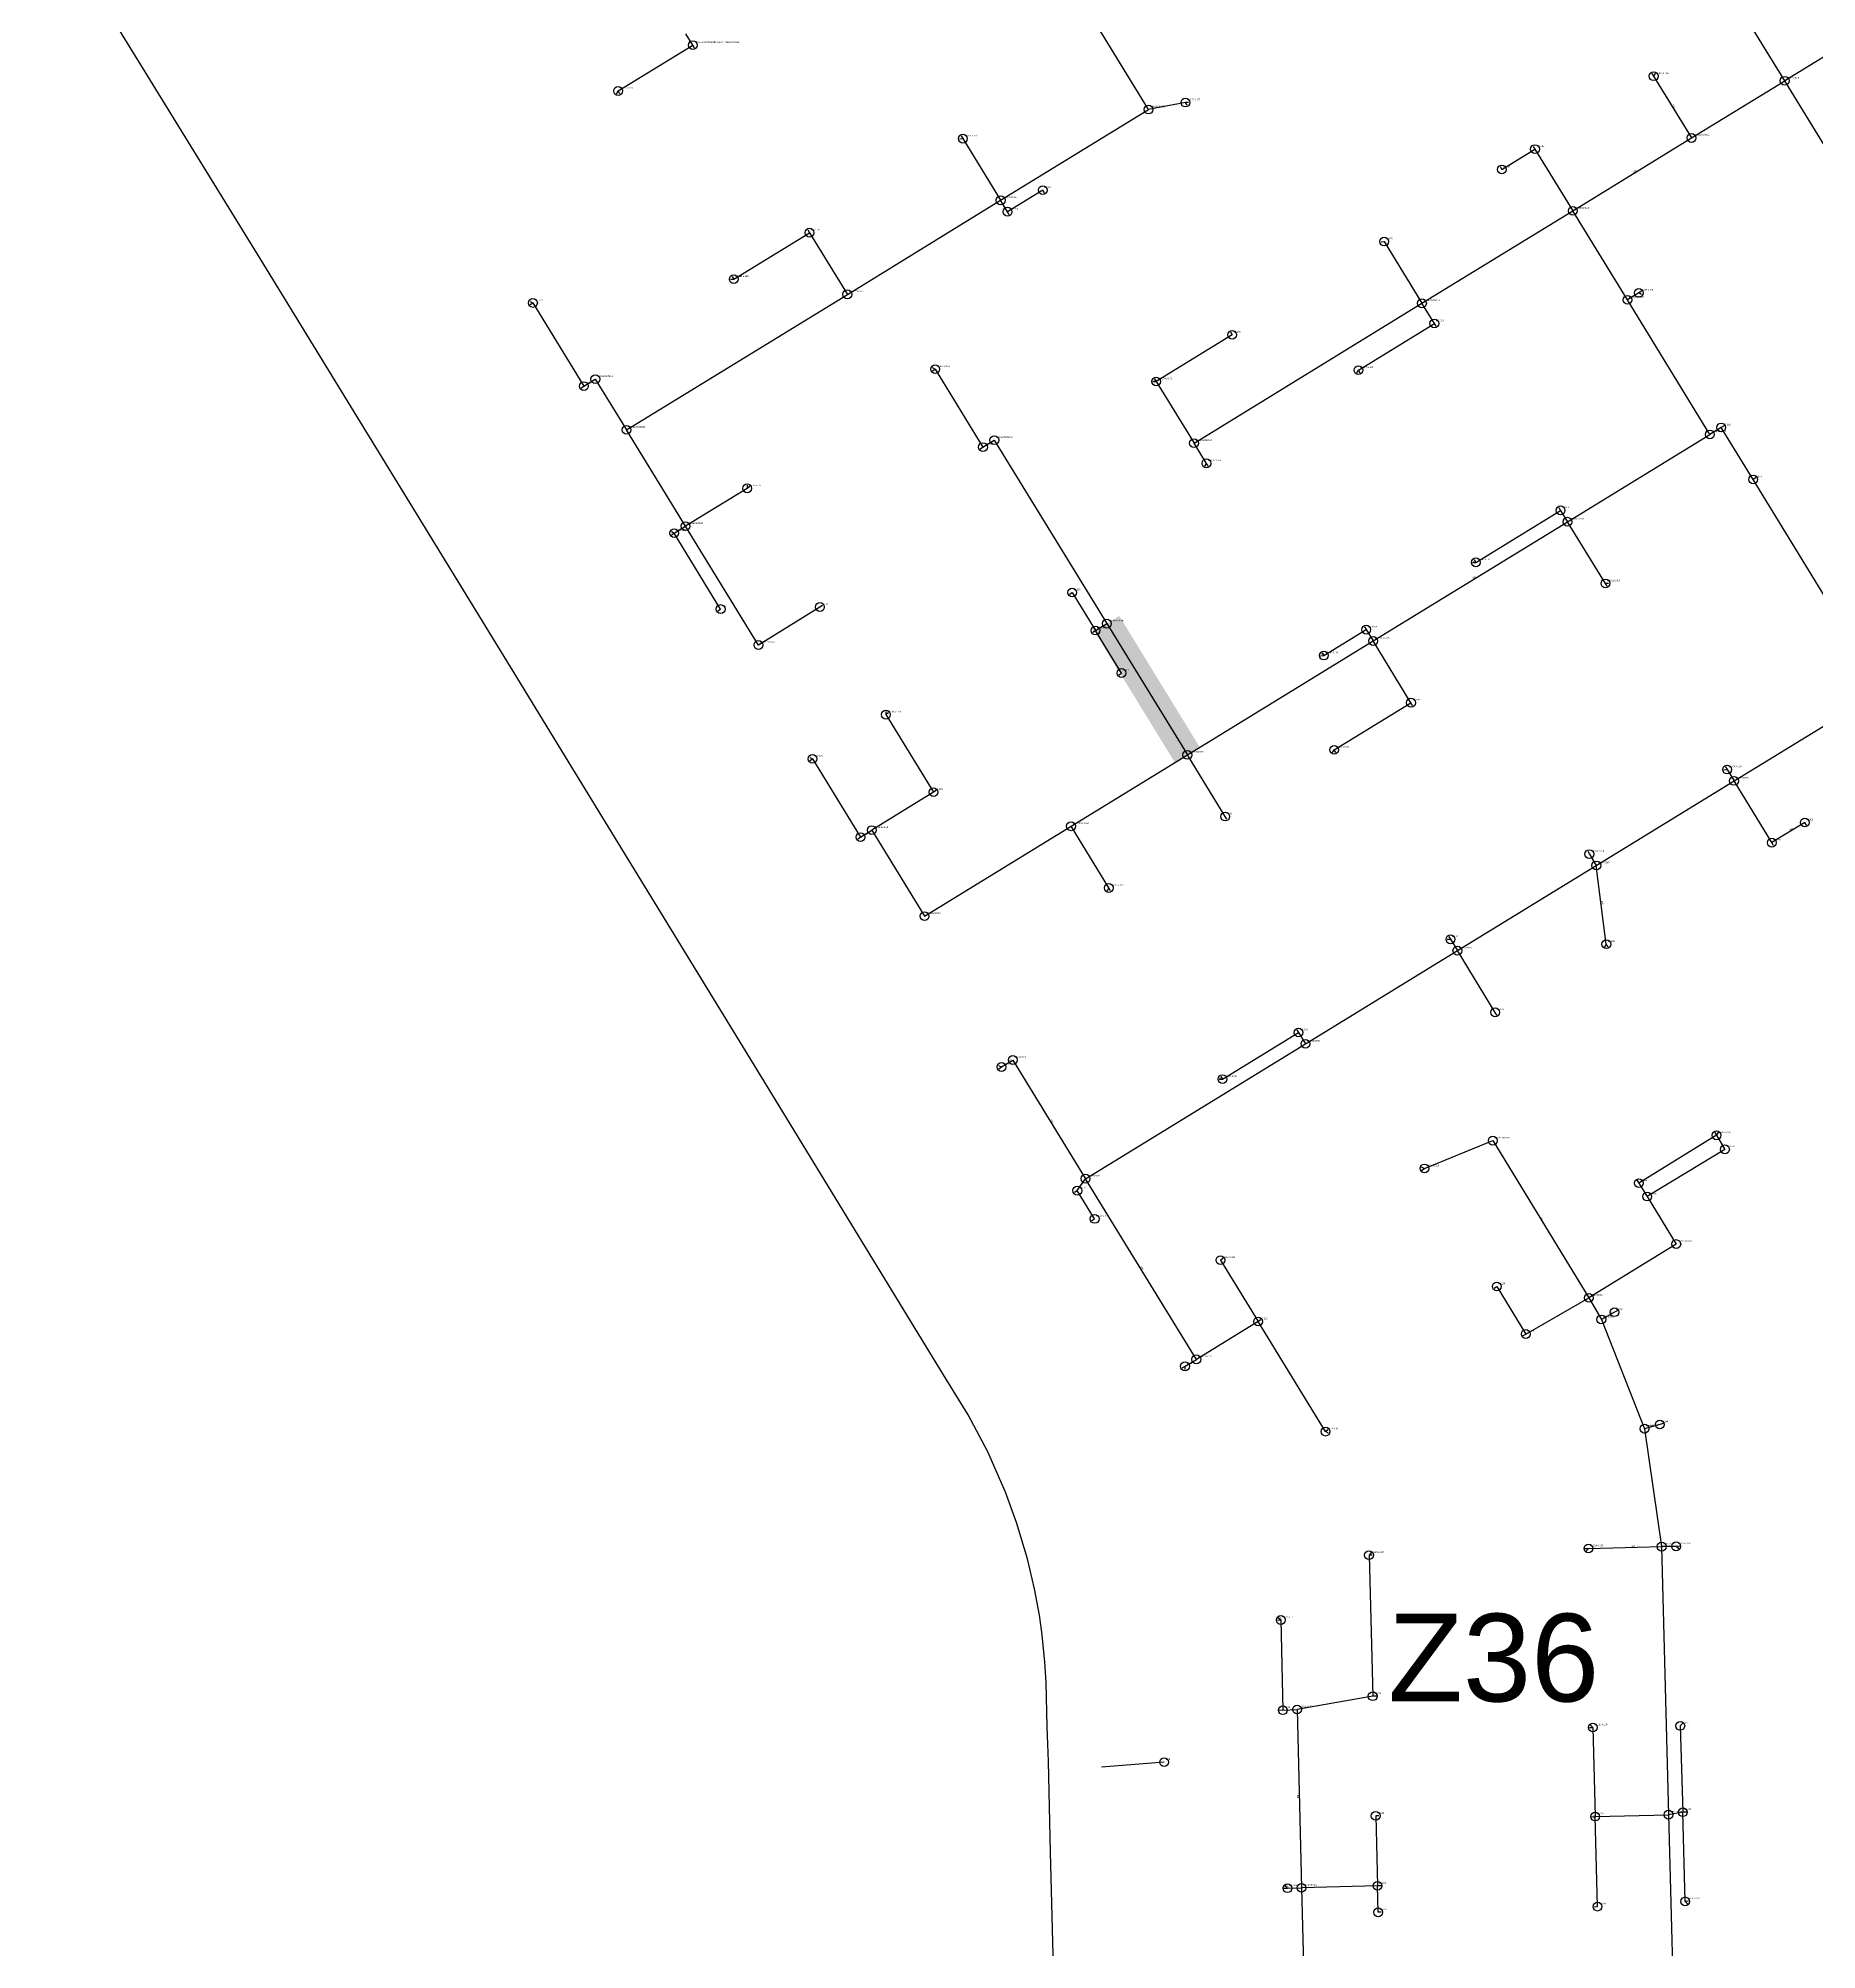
# Model space of a CAD drawing. Header units: inches. Extents: x 253462 to 255152, y 2692471 to 2694236.
# Drawn here: x 253486 to 254094, y 2693151 to 2693805 of the extents above; entities that cross this region are included whole.
import ezdxf
from ezdxf.enums import TextEntityAlignment as Align

# ---------------------------------------------------------------- set-up
doc = ezdxf.new("R2010")
doc.units = ezdxf.units.IN
doc.header["$MEASUREMENT"] = 0
doc.header["$PDMODE"] = 33
doc.header["$PDSIZE"] = 3
for name, color, linetype in [('GravityPipe', 105, 'Continuous'), ('HouseConnectionLine', 103, 'Continuous'), ('Manhole', 3, 'Continuous')]:
    doc.layers.add(name, color=color, linetype=linetype)
for name, color, linetype, true_color in [('GravityPipeAnno', 7, 'Continuous', 0xf8de1e), ('ManholeAnno', 7, 'Continuous', 0x06de36), ('REPLACEMENT LINR', 7, 'Continuous', 0xd1002a), ('SECTORSAnno', 7, 'Continuous', 0x88df05)]:
    doc.layers.add(name, color=color, linetype=linetype, true_color=true_color)
doc.layers.add('SECTORS', color=7, linetype='Continuous', lineweight=30, true_color=0xf0f0f0)
doc.styles.add('Arial', font='arial.ttf')

msp = doc.modelspace()

# ---------------------------------------------------------------- linework, layer by layer
at = {"layer": 'GravityPipe'}
for p, q in [((254082.814, 2693790.46), (254050.95, 2693842.416)), ((253865.2628, 2693780.5961), (253835.114, 2693829.76)), ((253709.419, 2693802.644), (253707.0358, 2693806.5299)), ((253683.847, 2693786.957), (253709.419, 2693802.644)), ((253709.9937, 2693801.7061), (253709.419, 2693802.644)), ((254104.031, 2693803.454), (254082.814, 2693790.46)), ((254037.4224, 2693792.923), (254037.997, 2693791.985)), ((254038.5215, 2693792.9519), (254037.997, 2693791.985)), ((253683.3222, 2693785.9903), (253683.847, 2693786.957)), ((253684.4218, 2693786.0192), (253683.847, 2693786.957)), ((254037.997, 2693791.985), (254050.936, 2693770.889)), ((254050.9356, 2693770.8887), (254082.814, 2693790.46)), ((254117.45, 2693733.998), (254082.814, 2693790.46)), ((253814.672, 2693749.563), (253865.2628, 2693780.5961)), ((253877.871, 2693782.992), (253865.2631, 2693780.5956)), ((253878.9706, 2693783.0212), (253877.871, 2693782.992)), ((253878.4462, 2693782.0544), (253877.871, 2693782.992)), ((253800.6305, 2693770.6307), (253801.7301, 2693770.6599)), ((253801.155, 2693771.5976), (253801.7301, 2693770.6599)), ((253801.7301, 2693770.6599), (253814.672, 2693749.563)), ((253986.079, 2693760.139), (253997.408, 2693767.087)), ((253996.8329, 2693768.0247), (253997.408, 2693767.087)), ((253997.408, 2693767.087), (254010.3483, 2693745.9943)), ((254010.3483, 2693745.9943), (254050.936, 2693770.889)), ((253985.504, 2693761.0767), (253986.079, 2693760.139)), ((253829.076, 2693753.06), (253817.05, 2693745.685)), ((253829.6511, 2693752.1223), (253829.076, 2693753.06)), ((253762.2482, 2693717.407), (253814.672, 2693749.563)), ((253817.05, 2693745.685), (253814.6716, 2693749.5635)), ((253817.6251, 2693744.7473), (253817.05, 2693745.685)), ((253958.76, 2693714.353), (254010.3483, 2693745.9943)), ((254029.039, 2693715.518), (254010.3483, 2693745.9943)), ((253723.3909, 2693722.611), (253749.307, 2693738.505)), ((253748.7319, 2693739.4427), (253749.307, 2693738.505)), ((253749.307, 2693738.505), (253762.2482, 2693717.407)), ((253944.7541, 2693735.427), (253945.8537, 2693735.456)), ((253945.8537, 2693735.456), (253958.76, 2693714.353)), ((253722.2913, 2693722.5818), (253723.3909, 2693722.611)), ((253722.8159, 2693723.5487), (253723.3909, 2693722.611)), ((253653.7641, 2693714.9965), (253654.731, 2693714.472)), ((253653.7973, 2693713.8905), (253654.731, 2693714.472)), ((253654.731, 2693714.472), (253672.166, 2693686.044)), ((253686.7164, 2693671.0759), (253762.2482, 2693717.407)), ((253880.8077, 2693666.5403), (253958.76, 2693714.353)), ((253963, 2693707.439), (253958.76, 2693714.353)), ((254032.9179, 2693717.897), (254029.039, 2693715.518)), ((254057.244, 2693669.53), (254029.039, 2693715.518)), ((254033.8556, 2693718.4721), (254032.9179, 2693717.897)), ((254033.8849, 2693717.3726), (254032.9179, 2693717.897)), ((253937.02, 2693691.498), (253963, 2693707.439)), ((253963.5741, 2693706.5007), (253963, 2693707.439)), ((253893.856, 2693703.564), (253867.874, 2693687.627)), ((253893.2814, 2693704.502), (253893.856, 2693703.564)), ((253672.166, 2693686.044), (253676.056, 2693688.43)), ((253676.056, 2693688.43), (253686.7164, 2693671.0759)), ((253791.3124, 2693692.3766), (253792.2794, 2693691.8523)), ((253791.3417, 2693691.2773), (253792.2794, 2693691.8523)), ((253792.2794, 2693691.8523), (253808.6276, 2693665.1955)), ((253866.7744, 2693687.5983), (253867.874, 2693687.627)), ((253867.2996, 2693688.5651), (253867.874, 2693687.627)), ((253867.874, 2693687.627), (253880.8077, 2693666.5403)), ((253936.4956, 2693690.5311), (253937.02, 2693691.498)), ((253937.5952, 2693690.5604), (253937.02, 2693691.498)), ((253671.2283, 2693685.4689), (253672.166, 2693686.044)), ((253706.91, 2693638.14), (253686.7164, 2693671.0759)), ((254008.5538, 2693639.668), (254057.244, 2693669.53)), ((254061.123, 2693671.909), (254057.244, 2693669.53)), ((254062.0607, 2693672.484), (254061.123, 2693671.909)), ((254072.023, 2693654.135), (254061.123, 2693671.909)), ((253807.6897, 2693664.6209), (253808.6279, 2693665.1961)), ((253808.6279, 2693665.1961), (253812.5065, 2693667.5739)), ((253812.5065, 2693667.5739), (253850.995, 2693604.819)), ((253885.048, 2693659.6271), (253880.8077, 2693666.5403)), ((253884.5232, 2693658.6603), (253885.0479, 2693659.6271)), ((253885.6229, 2693658.6893), (253885.0479, 2693659.6271)), ((253728.0062, 2693651.0826), (253706.91, 2693638.14)), ((253727.9769, 2693652.1822), (253728.0062, 2693651.0826)), ((253728.9438, 2693651.658), (253728.0062, 2693651.0826)), ((254072.9607, 2693654.71), (254072.023, 2693654.135)), ((254096.586, 2693614.0843), (254072.023, 2693654.135)), ((253977.1921, 2693625.771), (254006.175, 2693643.547)), ((254005.5999, 2693644.4847), (254006.175, 2693643.547)), ((254006.175, 2693643.547), (254008.554, 2693639.6681)), ((253702.0655, 2693636.2853), (253703.032, 2693635.76)), ((253702.0938, 2693635.1857), (253703.032, 2693635.76)), ((253703.032, 2693635.76), (253706.91, 2693638.14)), ((253718.923, 2693609.808), (253703.032, 2693635.76)), ((253731.8269, 2693597.4999), (253706.91, 2693638.14)), ((253942.063, 2693598.888), (254008.5538, 2693639.668)), ((254021.4931, 2693618.5698), (254008.5538, 2693639.668)), ((253976.0924, 2693625.7418), (253977.1921, 2693625.771)), ((253976.6169, 2693626.7087), (253977.1921, 2693625.771)), ((254022.5928, 2693618.5985), (254021.4931, 2693618.5698)), ((254022.071, 2693617.6338), (254021.4931, 2693618.5698)), ((253717.9851, 2693609.2333), (253718.923, 2693609.808)), ((253752.869, 2693610.501), (253731.8269, 2693597.4999)), ((253753.8067, 2693611.0761), (253752.869, 2693610.501)), ((253838.1976, 2693614.8695), (253839.1351, 2693615.4448)), ((253839.1351, 2693615.4448), (253847.114, 2693602.443)), ((253847.114, 2693602.443), (253850.995, 2693604.819)), ((253850.995, 2693604.819), (253878.5299, 2693559.923)), ((253925.219, 2693593.895), (253939.6845, 2693602.7672)), ((253939.1097, 2693603.7051), (253939.6845, 2693602.7672)), ((253939.6845, 2693602.7672), (253942.0635, 2693598.8883)), ((253846.1764, 2693601.8678), (253847.114, 2693602.443)), ((253856.018, 2693587.926), (253847.114, 2693602.443)), ((253878.5299, 2693559.923), (253942.063, 2693598.888)), ((253955.0021, 2693577.79), (253942.063, 2693598.888)), ((253924.1194, 2693593.8658), (253925.219, 2693593.895)), ((253924.6439, 2693594.8327), (253925.219, 2693593.895)), ((253855.0803, 2693587.3509), (253856.018, 2693587.926)), ((253928.739, 2693561.6811), (253955.0021, 2693577.79)), ((253955.5772, 2693576.8522), (253955.0021, 2693577.79)), ((254065.488, 2693551.032), (254112.5773, 2693579.9125)), ((253775.4078, 2693574.8036), (253775.437, 2693573.704)), ((253776.3747, 2693574.2791), (253775.437, 2693573.704)), ((253775.437, 2693573.704), (253791.693, 2693547.198)), ((253749.3772, 2693559.0972), (253750.3441, 2693558.5728)), ((253749.4063, 2693557.9979), (253750.3441, 2693558.5728)), ((253750.3441, 2693558.5728), (253766.745, 2693531.834)), ((253838.7489, 2693535.525), (253878.5299, 2693559.923)), ((253891.497, 2693538.842), (253878.5299, 2693559.923)), ((253928.2146, 2693560.7141), (253928.739, 2693561.6811)), ((253929.3141, 2693560.7434), (253928.739, 2693561.6811)), ((254018.394, 2693522.149), (254065.488, 2693551.032)), ((254062.0081, 2693554.8816), (254063.1077, 2693554.91)), ((254062.5335, 2693555.8482), (254063.1077, 2693554.91)), ((254063.1077, 2693554.91), (254065.488, 2693551.032)), ((254078.427, 2693529.934), (254065.488, 2693551.032)), ((253791.693, 2693547.198), (253770.623, 2693534.222)), ((253792.6307, 2693547.7731), (253791.693, 2693547.198)), ((253892.0721, 2693537.9044), (253891.497, 2693538.842)), ((253765.8073, 2693531.2589), (253766.745, 2693531.834)), ((253766.745, 2693531.834), (253770.623, 2693534.222)), ((253770.623, 2693534.222), (253788.663, 2693504.807)), ((253788.663, 2693504.807), (253838.7489, 2693535.525)), ((253851.6881, 2693514.4269), (253838.7489, 2693535.525)), ((254089.666, 2693536.826), (254078.427, 2693529.934)), ((254090.2412, 2693535.8883), (254089.666, 2693536.826)), ((254015.4403, 2693526.9649), (254016.015, 2693526.027)), ((254016.015, 2693526.027), (254018.394, 2693522.149)), ((254079.002, 2693528.9963), (254078.427, 2693529.934)), ((253970.8744, 2693493.005), (254018.394, 2693522.149)), ((254021.813, 2693495.2119), (254018.394, 2693522.149)), ((253851.1635, 2693513.46), (253851.6881, 2693514.4269)), ((253852.2632, 2693513.4892), (253851.6881, 2693514.4269)), ((253918.905, 2693461.1355), (253970.8742, 2693493.0049)), ((253967.3964, 2693496.8538), (253968.496, 2693496.883)), ((253967.9209, 2693497.8207), (253968.496, 2693496.883)), ((253968.496, 2693496.883), (253970.8743, 2693493.005)), ((253983.813, 2693471.906), (253970.8742, 2693493.0049)), ((254021.2886, 2693494.2449), (254021.813, 2693495.2119)), ((254022.3921, 2693494.2767), (254021.813, 2693495.2119)), ((253984.3881, 2693470.9683), (253983.813, 2693471.906)), ((253915.9539, 2693465.9497), (253916.529, 2693465.012)), ((253843.7241, 2693415.0223), (253918.905, 2693461.1355)), ((253890.555, 2693449.081), (253916.529, 2693465.012)), ((253916.529, 2693465.012), (253918.905, 2693461.1355)), ((253813.9938, 2693453.7419), (253814.961, 2693453.218)), ((253814.0237, 2693452.6423), (253814.961, 2693453.218)), ((253814.961, 2693453.218), (253818.84, 2693455.596)), ((253818.84, 2693455.596), (253843.7241, 2693415.0223)), ((253889.4554, 2693449.0518), (253890.555, 2693449.081)), ((253889.9799, 2693450.0187), (253890.555, 2693449.081)), ((253959.6006, 2693418.5375), (253982.9675, 2693428.0307)), ((253982.9675, 2693428.0307), (254015.8464, 2693374.2963)), ((254059.494, 2693429.852), (254032.9468, 2693413.5076)), ((254059.494, 2693429.852), (254062.381, 2693425.05)), ((254062.381, 2693425.05), (254035.814, 2693408.903)), ((253840.891, 2693410.937), (253843.7241, 2693415.0223)), ((253881.6102, 2693353.2492), (253843.7241, 2693415.0223)), ((254032.9468, 2693413.5076), (254035.814, 2693408.903)), ((253839.9533, 2693410.3619), (253840.891, 2693410.937)), ((253846.822, 2693401.2691), (253840.891, 2693410.937)), ((254035.134, 2693410.011), (254035.814, 2693408.903)), ((254035.814, 2693408.903), (254045.7382, 2693392.673)), ((253845.8843, 2693400.6939), (253846.822, 2693401.2691)), ((253890.7687, 2693387.7582), (253889.831, 2693387.183)), ((253889.831, 2693387.183), (253902.716, 2693366.1769)), ((254045.7382, 2693392.673), (254015.8464, 2693374.2963)), ((253984.3384, 2693378.1559), (253994.2527, 2693361.9091)), ((253994.2527, 2693361.9091), (254015.8464, 2693374.2963)), ((254015.8464, 2693374.2963), (254020.1164, 2693366.898)), ((254024.6075, 2693369.3455), (254020.1164, 2693366.898)), ((253902.716, 2693366.1769), (253881.6102, 2693353.2492)), ((253903.6537, 2693366.752), (253902.716, 2693366.1769)), ((253925.802, 2693328.536), (253902.716, 2693366.1769)), ((254020.1164, 2693366.898), (254034.8728, 2693329.545)), ((253876.7933, 2693350.2949), (253877.731, 2693350.8701)), ((253877.731, 2693350.8701), (253881.6102, 2693353.2492)), ((253877.7602, 2693349.7704), (253877.731, 2693350.8701)), ((253926.7397, 2693329.1111), (253925.802, 2693328.536)), ((253926.7689, 2693328.0115), (253925.802, 2693328.536)), ((254040.0763, 2693330.9905), (254034.8728, 2693329.545)), ((254034.8728, 2693329.545), (254040.7303, 2693289.2022)), ((254015.6842, 2693288.5504), (254040.7303, 2693289.2022)), ((254045.6743, 2693289.3062), (254040.7303, 2693289.2022)), ((254040.7303, 2693289.2022), (254043.0963, 2693197.5563)), ((253940.6589, 2693286.2763), (253941.9177, 2693238.039)), ((253909.3679, 2693264.0787), (253910.4671, 2693264.1226)), ((253909.522, 2693264.9343), (253910.4671, 2693264.1226)), ((253910.4671, 2693264.1226), (253911.2035, 2693233.2662)), ((253941.9177, 2693238.039), (253916.0407, 2693233.5402)), ((253911.2035, 2693233.2662), (253916.0407, 2693233.5402)), ((253916.0407, 2693233.5402), (253917.5574, 2693172.544)), ((254017.2081, 2693227.3795), (254017.9809, 2693196.8947)), ((254047.1079, 2693227.9004), (254047.9639, 2693198.3778)), ((253870.5749, 2693215.4882), (253849.2097, 2693213.8345)), ((254017.9809, 2693196.8947), (254043.0963, 2693197.5563)), ((254047.9639, 2693198.3778), (254043.0963, 2693197.5563)), ((254043.0963, 2693197.5563), (254045.3146, 2693110.7368)), ((254048.7595, 2693167.9079), (254047.9639, 2693198.3778)), ((253942.9302, 2693197.1445), (253943.5369, 2693173.2118)), ((254018.8024, 2693166.1161), (254017.9809, 2693196.8947)), ((253911.7946, 2693173.2959), (253912.7993, 2693172.397)), ((253912.7994, 2693172.3971), (253917.5574, 2693172.544)), ((253943.5369, 2693173.2118), (253917.5574, 2693172.544)), ((253917.5574, 2693172.544), (253919.1909, 2693107.4831)), ((253943.766, 2693164.1657), (253943.5369, 2693173.2118))]:
    msp.add_line(p, q, dxfattribs=at)
at = {"layer": 'HouseConnectionLine'}
for p, q in [((254058.8877, 2693430.7684), (254059.494, 2693429.852)), ((254058.8877, 2693430.7684), (254059.494, 2693429.852)), ((254060.1341, 2693431.0684), (254059.494, 2693429.852)), ((254060.1341, 2693431.0684), (254059.494, 2693429.852)), ((253958.4843, 2693417.8527), (253959.6005, 2693418.5375)), ((253958.4843, 2693417.8527), (253959.6005, 2693418.5375)), ((253958.5041, 2693419.1323), (253959.6005, 2693418.5375)), ((253958.5041, 2693419.1323), (253959.6005, 2693418.5375)), ((254032.2671, 2693414.6156), (254032.9469, 2693413.5075)), ((254032.2671, 2693414.6156), (254032.9469, 2693413.5075)), ((253983.4006, 2693377.5807), (253984.3385, 2693378.156)), ((253983.4006, 2693377.5807), (253984.3385, 2693378.156)), ((254025.7597, 2693369.9476), (254024.6074, 2693369.3455)), ((254025.7597, 2693369.9476), (254024.6074, 2693369.3455)), ((253993.1381, 2693361.2399), (253994.2527, 2693361.9091)), ((253993.1381, 2693361.2399), (253994.2527, 2693361.9091)), ((254041.3335, 2693331.3213), (254040.0762, 2693330.9905)), ((254041.3335, 2693331.3213), (254040.0762, 2693330.9905)), ((254046.9737, 2693289.3495), (254045.6742, 2693289.3061)), ((254046.9737, 2693289.3495), (254045.6742, 2693289.3061)), ((254046.6328, 2693288.4093), (254045.6742, 2693289.3061)), ((254046.6328, 2693288.4093), (254045.6742, 2693289.3061)), ((253941.5563, 2693287.2914), (253940.6589, 2693286.2763)), ((253941.5563, 2693287.2914), (253940.6589, 2693286.2763)), ((253941.7589, 2693286.2901), (253940.6589, 2693286.2763)), ((253941.7589, 2693286.2901), (253940.6589, 2693286.2763)), ((254014.3846, 2693288.5177), (254015.6841, 2693288.5504)), ((254014.3846, 2693288.5177), (254015.6841, 2693288.5504)), ((254014.8272, 2693287.5915), (254015.6841, 2693288.5504)), ((254014.8272, 2693287.5915), (254015.6841, 2693288.5504)), ((253943.2172, 2693238.072), (253941.9177, 2693238.039)), ((253943.2172, 2693238.072), (253941.9177, 2693238.039)), ((253909.9002, 2693233.3815), (253911.2035, 2693233.2662)), ((253909.9002, 2693233.3815), (253911.2035, 2693233.2662)), ((254016.1085, 2693227.3519), (254017.2082, 2693227.3795)), ((254016.1085, 2693227.3519), (254017.2082, 2693227.3795)), ((254016.2607, 2693228.28), (254017.2082, 2693227.3795)), ((254016.2607, 2693228.28), (254017.2082, 2693227.3795)), ((254048.0089, 2693228.8492), (254047.1078, 2693227.9003)), ((254048.0089, 2693228.8492), (254047.1078, 2693227.9003)), ((254049.2634, 2693198.4103), (254047.9639, 2693198.3779)), ((254049.2634, 2693198.4103), (254047.9639, 2693198.3779)), ((253944.0297, 2693197.1728), (253942.9303, 2693197.1446)), ((253944.0297, 2693197.1728), (253942.9303, 2693197.1446)), ((254016.6812, 2693196.8616), (254017.981, 2693196.8948)), ((254016.6812, 2693196.8616), (254017.981, 2693196.8948)), ((253911.4992, 2693172.3884), (253912.7993, 2693172.397)), ((253911.4992, 2693172.3884), (253912.7993, 2693172.397)), ((253944.8366, 2693173.2444), (253943.5368, 2693173.2118)), ((253944.8366, 2693173.2444), (253943.5368, 2693173.2118)), ((254017.7027, 2693166.088), (254018.8024, 2693166.1162)), ((254017.7027, 2693166.088), (254018.8024, 2693166.1162)), ((254049.8593, 2693167.9362), (254048.7596, 2693167.908)), ((254049.8593, 2693167.9362), (254048.7596, 2693167.908)), ((254049.7073, 2693167.0075), (254048.7596, 2693167.908)), ((254049.7073, 2693167.0075), (254048.7596, 2693167.908)), ((253944.8656, 2693164.1937), (253943.7659, 2693164.1657)), ((253944.8656, 2693164.1937), (253943.7659, 2693164.1657))]:
    msp.add_line(p, q, dxfattribs=at)
at = {"layer": 'Manhole'}
for p in [(253709.419, 2693802.644), (254037.997, 2693791.985), (253683.847, 2693786.957), (254082.814, 2693790.46), (253865.2631, 2693780.5956), (253877.871, 2693782.992), (253801.7301, 2693770.6599), (253997.408, 2693767.087), (254050.936, 2693770.889), (253986.079, 2693760.139), (253829.076, 2693753.06), (253814.672, 2693749.563), (253817.05, 2693745.685), (254010.3483, 2693745.9943), (253749.307, 2693738.505), (253945.8537, 2693735.456), (253723.3909, 2693722.611), (253654.731, 2693714.472), (253762.2482, 2693717.407), (253958.76, 2693714.353), (254029.039, 2693715.518), (254032.9179, 2693717.897), (253963, 2693707.439), (253893.856, 2693703.564), (253672.166, 2693686.044), (253676.056, 2693688.43), (253792.2794, 2693691.8523), (253867.874, 2693687.627), (253937.02, 2693691.498), (253686.7164, 2693671.0759), (253812.5065, 2693667.5739), (253880.8077, 2693666.5403), (254057.244, 2693669.53), (254061.123, 2693671.909), (253808.6279, 2693665.1961), (253885.048, 2693659.6271), (254072.023, 2693654.135), (253728.0062, 2693651.0826), (254006.175, 2693643.547), (253703.032, 2693635.76), (253706.91, 2693638.14), (254008.5538, 2693639.668), (253977.1921, 2693625.771), (253839.1351, 2693615.4448), (254021.4931, 2693618.5698), (253718.923, 2693609.808), (253752.869, 2693610.501), (253847.114, 2693602.443), (253850.995, 2693604.819), (253939.6845, 2693602.7672), (253731.8269, 2693597.4999), (253942.063, 2693598.888), (253925.219, 2693593.895), (253856.018, 2693587.926), (253955.0021, 2693577.79), (253775.437, 2693573.704), (253750.3441, 2693558.5728), (253878.5299, 2693559.923), (253928.739, 2693561.6811), (254063.1077, 2693554.91), (254065.488, 2693551.032), (253791.693, 2693547.198), (253891.497, 2693538.842), (254089.666, 2693536.826), (253766.745, 2693531.834), (253770.623, 2693534.222), (253838.7489, 2693535.525), (254078.427, 2693529.934), (254016.015, 2693526.027), (254018.394, 2693522.149), (253851.6881, 2693514.4269), (253788.663, 2693504.807), (253968.496, 2693496.883), (253970.8742, 2693493.0049), (254021.813, 2693495.2119), (253983.813, 2693471.906), (253916.529, 2693465.012), (253918.905, 2693461.1355), (253814.961, 2693453.218), (253818.84, 2693455.596), (253890.555, 2693449.081), (253982.9675, 2693428.0307), (254059.494, 2693429.852), (254062.381, 2693425.05), (253959.6006, 2693418.5375), (253843.7241, 2693415.0223), (254032.9468, 2693413.5076), (253840.891, 2693410.937), (254035.814, 2693408.903), (253846.822, 2693401.2691), (254045.7382, 2693392.673), (253889.831, 2693387.183), (253984.3384, 2693378.1559), (254015.8464, 2693374.2963), (253902.716, 2693366.1769), (254020.1164, 2693366.898), (254024.6075, 2693369.3455), (253994.2527, 2693361.9091), (253881.6102, 2693353.2492), (253877.731, 2693350.8701), (253925.802, 2693328.536), (254034.8728, 2693329.545), (254040.0763, 2693330.9905), (254015.6842, 2693288.5504), (254040.7303, 2693289.2022), (254045.6743, 2693289.3062), (253940.6589, 2693286.2763), (253910.4671, 2693264.1226), (253941.9177, 2693238.039), (253911.2035, 2693233.2662), (253916.0407, 2693233.5402), (254017.2081, 2693227.3795), (254047.1079, 2693227.9004), (253870.5749, 2693215.4882), (253942.9302, 2693197.1445), (254017.9809, 2693196.8947), (254043.0963, 2693197.5563), (254047.9639, 2693198.3778), (253912.7994, 2693172.3971), (253917.5574, 2693172.544), (253943.5369, 2693173.2118), (253943.766, 2693164.1657), (254018.8024, 2693166.1161), (254048.7595, 2693167.9079)]:
    msp.add_point(p, dxfattribs=at)
at = {"layer": 'REPLACEMENT LINR', "const_width": 10}
msp.add_lwpolyline([(253878.5299, 2693559.923), (253850.995, 2693604.819)], dxfattribs=at)
at = {"layer": 'SECTORS'}
msp.add_polyline3d([(253838.305, 2692930.413, 0), (253831.7124, 2693184.7092, 0), (253830.9945, 2693215.7525, 0), (253830.6213, 2693227.6362, 0), (253830.2347, 2693242.7037, 0), (253829.7972, 2693249.8595, 0), (253828.7495, 2693259.968, 0), (253827.9178, 2693265.7441, 0), (253826.2236, 2693274.8222, 0), (253823.8291, 2693285.056, 0), (253820.1101, 2693297.5047, 0), (253816.344, 2693307.7887, 0), (253810.2756, 2693321.5763, 0), (253803.521, 2693334.3136, 0), (253794.2073, 2693349.4905, 0), (253728.8739, 2693456.3331, 0), (253665.8254, 2693559.2872, 0), (253649.1694, 2693586.4854, 0), (253561.4091, 2693729.6961, 0), (253485.538, 2693852.9855, 0)], dxfattribs=at)

# ---------------------------------------------------------------- texts
at = {"layer": 'GravityPipeAnno', "style": 'Arial'}
for s, rotation, p in [('160', -58.47818532, (254044.41845, 2693781.55555)), ('225', 31.52419747, (254031.7936, 2693759.17255)), ('160', 1.49508635, (253867.32365, 2693687.6337)), ('160', 1.51774596, (253976.6417, 2693625.77745)), ('225', 31.52181469, (253976.81295, 2693620.22575)), ('160', 31.48508895, (253846.98745, 2693602.3902)), ('160', 1.51786668, (253924.66865, 2693593.90145)), ('160', 31.51792965, (254085.19815, 2693534.1109)), ('160', -82.76587699, (254020.03895, 2693509.35595)), ('160', 1.51786668, (253967.94565, 2693496.88945)), ('160', 31.50777649, (253818.0525, 2693455.1379)), ('160', 1.51786668, (253890.00465, 2693449.08745)), ('225', -58.47818537, (253831.79415, 2693434.51445)), ('160', -58.53521813, (253999.3586, 2693401.28285)), ('160', -58.47818537, (253862.61905, 2693384.25435)), ('160', 28.58936356, (254023.65965, 2693368.8529)), ('160', 15.5253308, (254037.46895, 2693330.28805)), ('160', 1.44485296, (254031.0683, 2693288.97975)), ('150', -40.65814302, (253910.00825, 2693264.54445)), ('160', 91.42207291, (253916.7616, 2693203.7008)), ('160', 91.49496744, (254017.9637, 2693196.7467)), ('150', -41.82088494, (253912.31095, 2693172.86215))]:
    msp.add_text(s, height=0.534759, rotation=rotation, dxfattribs=at).set_placement(p, align=Align.BOTTOM_CENTER)
at = {"layer": 'ManholeAnno', "color": 84, "true_color": 0x38a800, "style": 'Arial'}
for s, height, p in [('COLLECTION MANHOLECC - 64/28/20/3/2/1', 0.5347593, (253717.7674, 2693803.2465)), ('IC-184 & 186', 0.5347593, (254040.8403, 2693792.5875)), ('IC-147 & 149', 0.5347593, (253686.6903, 2693787.5595)), ('MH-64/28/28', 0.5347593, (254085.5944, 2693791.0625)), ('MH-64/28/20/5', 0.5347593, (253868.3577, 2693781.1981)), ('IC-179 & 177', 0.5347593, (253880.7143, 2693783.5945)), ('IC-140 & 142', 0.5347593, (253804.5734, 2693771.2624)), ('CC-182', 0.534759, (253999.3087, 2693767.6895)), ('MH-64/28/28/1A', 0.5347593, (254054.30265, 2693771.4915)), ('IC-180', 0.534759, (253987.8123, 2693760.7415)), ('IC-175', 0.534759, (253830.8093, 2693753.6625)), ('MH-64/28/20/6', 0.5347593, (253817.7666, 2693750.1655)), ('CC - 173', 0.534759, (253819.16005, 2693746.2875)), ('MH-64/28/28/1', 0.5347593, (254013.4429, 2693746.5968)), ('CC - 144', 0.534759, (253751.41705, 2693739.1075)), ('IC-178', 0.534759, (253947.587, 2693736.0585)), ('IC-146 & 148', 0.5347593, (253726.2342, 2693723.2135)), ('IC-1 & 2', 0.534759, (253656.7362, 2693715.0745)), ('MH-64/28/20/7', 0.5347593, (253765.3428, 2693718.0095)), ('MH-64/28/28/1/1', 0.5347593, (253962.1688, 2693714.9555)), ('MH-64/28/28/2', 0.5347593, (254032.1336, 2693716.1205)), ('IC-188 & 190', 0.5347593, (254035.7612, 2693718.4995)), ('CC-171', 0.534759, (253964.9007, 2693708.0415)), ('IC-176', 0.534759, (253895.5893, 2693704.1665)), ('MH-64/28/28/11', 0.5347593, (253679.33935, 2693689.0325)), ('IC-151 & 153', 0.5347593, (253795.1227, 2693692.4548)), ('CC-174 & 172', 0.5347593, (253870.8847, 2693688.2295)), ('IC-167 & 169', 0.5347593, (253939.8633, 2693692.1005)), ('CC-3', 0.534759, (253673.64765, 2693686.6465)), ('MH-64/28/28/10A', 0.5347593, (253690.2926, 2693671.6784)), ('MH-64/28/28/6/2', 0.5347593, (253815.9153, 2693668.1764)), ('MH-64/28/28/3', 0.5347593, (254060.3386, 2693670.1325)), ('CC-192', 0.534759, (254063.0237, 2693672.5115)), ('CC-155', 0.534759, (253810.5286, 2693665.7986)), ('MH-64/28/28/1/2', 0.5347593, (253884.2165, 2693667.1428)), ('IC-163 & 165', 0.5347593, (253887.8913, 2693660.2296)), ('IC-194', 0.534759, (254073.7563, 2693654.7375)), ('IC-150 & 152', 0.5347593, (253730.8495, 2693651.6851)), ('CC-170', 0.534759, (254008.0757, 2693644.1495)), ('CC- 4 & 5', 0.534759, (253705.30925, 2693636.3625)), ('MH-64/28/28/10', 0.5347593, (253710.2141, 2693638.7425)), ('MH-64/28/28/4', 0.5347593, (254011.6484, 2693640.2705)), ('IC-166 & 168', 0.5347593, (253980.0354, 2693626.3735)), ('IC-157', 0.534759, (253840.8684, 2693616.0473)), ('IC-201 & 203', 0.5347593, (254024.3364, 2693619.1723)), ('IC-6', 0.534759, (253720.23725, 2693610.4105)), ('IC-154', 0.534759, (253754.6023, 2693611.1035)), ('CC-159', 0.534759, (253849.0147, 2693603.0455)), ('MH-64/28/28/6/1', 0.5347593, (253854.4038, 2693605.4215)), ('CC-162A', 0.534759, (253941.8573, 2693603.3697)), ('MH-64/28/28/9', 0.5347593, (253734.9215, 2693598.1024)), ('MH-64/28/28/5', 0.5347593, (253945.1576, 2693599.4905)), ('IC-162 & 164', 0.5347593, (253928.0623, 2693594.4975)), ('IC-161', 0.534759, (253857.7513, 2693588.5285)), ('CC-205', 0.534759, (253956.9028, 2693578.3925)), ('IC-156 & 158', 0.5347593, (253778.2803, 2693574.3065)), ('IC-7 & 8', 0.534759, (253752.3493, 2693559.1753)), ('MH-64/28/28/6', 0.5347593, (253881.6245, 2693560.5255)), ('IC-207 & 209', 0.5347593, (253931.5823, 2693562.2836)), ('IC-200 & 202', 0.5347593, (254065.951, 2693555.5125)), ('MH-64/28/33', 0.5347593, (254068.2684, 2693551.6345)), ('CC-160', 0.534759, (253793.5937, 2693547.8005)), ('IC-211', 0.534759, (253893.2095, 2693539.4445)), ('IC-262', 0.534759, (254091.3993, 2693537.4285)), ('CC-9', 0.534759, (253768.22665, 2693532.4365)), ('MH-64/28/28/8', 0.5347593, (253773.7176, 2693534.8245)), ('MH-64/28/28/6A', 0.5347593, (253842.11555, 2693536.1275)), ('CC-260', 0.534759, (254080.3277, 2693530.5365)), ('IC-256 & 258', 0.5347593, (254018.8583, 2693526.6295)), ('MH-64/28/34', 0.5347593, (254021.1744, 2693522.7515)), ('IC-213 & 215', 0.5347593, (253854.5314, 2693515.0294)), ('MH-64/28/28/7', 0.5347593, (253791.7576, 2693505.4095)), ('IC-254', 0.534759, (253970.2293, 2693497.4855)), ('MH-64/28/35', 0.5347593, (253973.6546, 2693493.6074)), ('IC-262', 0.534759, (254023.5463, 2693495.8144)), ('IC-204', 0.534759, (253985.5463, 2693472.5085)), ('CC-210', 0.534759, (253918.4297, 2693465.6145)), ('MH-64/28/36', 0.5347593, (253921.6854, 2693461.738)), ('IC-212 & 214', 0.5347593, (253817.8043, 2693453.8205)), ('MH-64/28/38', 0.5347593, (253821.6204, 2693456.1985)), ('IC-206 & 208', 0.5347593, (253893.3983, 2693449.6835)), ('C31/1/16/18/1A', 0.5347593, (253986.2091, 2693428.6332)), ('IC-255 & 257', 0.5347593, (254062.3373, 2693430.4545)), ('IC253A/1', 0.534759, (254064.5751, 2693425.6525)), ('IC-216 & 218', 0.5347593, (253962.4439, 2693419.14)), ('MH-64/28/37', 0.5347593, (253846.5045, 2693415.6248)), ('IC-253', 0.534759, (254034.6801, 2693414.1101)), ('CC-12', 0.534759, (253842.5822, 2693411.5395)), ('IC253A', 0.534759, (254037.6939, 2693409.5055)), ('IC-10 & 11', 0.534759, (253849.22545, 2693401.8716)), ('C31/1/16/18/1', 0.5347593, (254048.7077, 2693393.2755)), ('IC-221 & 223', 0.5347593, (253892.6743, 2693387.7855)), ('IC-220', 0.534759, (253986.0717, 2693378.7584)), ('C31/1/16/18', 0.5347593, (254018.5017, 2693374.8988)), ('CC-219', 0.534759, (253904.6167, 2693366.7794)), ('C31/1/16/17', 0.5347593, (254022.7717, 2693367.5005)), ('IC-250', 0.534759, (254026.3408, 2693369.948)), ('IC-222', 0.534759, (253995.986, 2693362.5116)), ('MH-64/28/37/1', 0.5347593, (253884.7048, 2693353.8517)), ('IC-13', 0.534759, (253879.2548, 2693351.4726)), ('IC-14 & 15', 0.534759, (253928.22625, 2693329.1385)), ('C31/1/16/16', 0.5347593, (254037.5281, 2693330.1475)), ('IC-248', 0.534759, (254041.8096, 2693331.593)), ('IC-224 & 226', 0.5347593, (254018.5275, 2693289.1529)), ('C31/1/16/15', 0.5347593, (254043.3856, 2693289.8047)), ('IC-244 & 246', 0.5347593, (254048.5176, 2693289.9087)), ('IC-225 & 227', 0.5347593, (253943.5022, 2693286.8788)), ('IC-16 & 17', 0.534759, (253912.89135, 2693264.7251)), ('IC-229', 0.534759, (253943.651, 2693238.6415)), ('IC-18', 0.534759, (253912.7273, 2693233.8687)), ('C31/1/16/11/2', 0.5347593, (253918.9894, 2693234.1427)), ('IC-228 & 230', 0.5347593, (254020.0514, 2693227.982)), ('IC-242', 0.534759, (254048.8412, 2693228.5029)), ('AS5', 0.534759, (253871.9103, 2693216.0907)), ('IC-231', 0.534759, (253944.6635, 2693197.747)), ('IC-232', 0.534759, (254019.7142, 2693197.4972)), ('C31/1/16/14', 0.5347593, (254045.7516, 2693198.1588)), ('IC-240', 0.534759, (254049.6972, 2693198.9803)), ('IC-19 & 20', 0.534759, (253915.22365, 2693172.9996)), ('C31/1/16/11/1', 0.5347593, (253920.5061, 2693173.1465)), ('IC-233', 0.534759, (253945.2702, 2693173.8143)), ('IC-235', 0.534759, (253945.4993, 2693164.7682)), ('IC-234', 0.534759, (254020.5357, 2693166.7186)), ('IC-236 & 238', 0.5347593, (254051.6028, 2693168.5104))]:
    msp.add_text(s, height=height, dxfattribs=at).set_placement(p, align=Align.BOTTOM_CENTER)
at = {"layer": 'SECTORSAnno', "color": 220, "true_color": 0xff00c5, "style": 'Arial'}
msp.add_text('Z36', height=30, dxfattribs=at).set_placement((253983.29332, 2693227.25987), align=Align.BOTTOM_CENTER)

doc.saveas('drawing.dxf')
